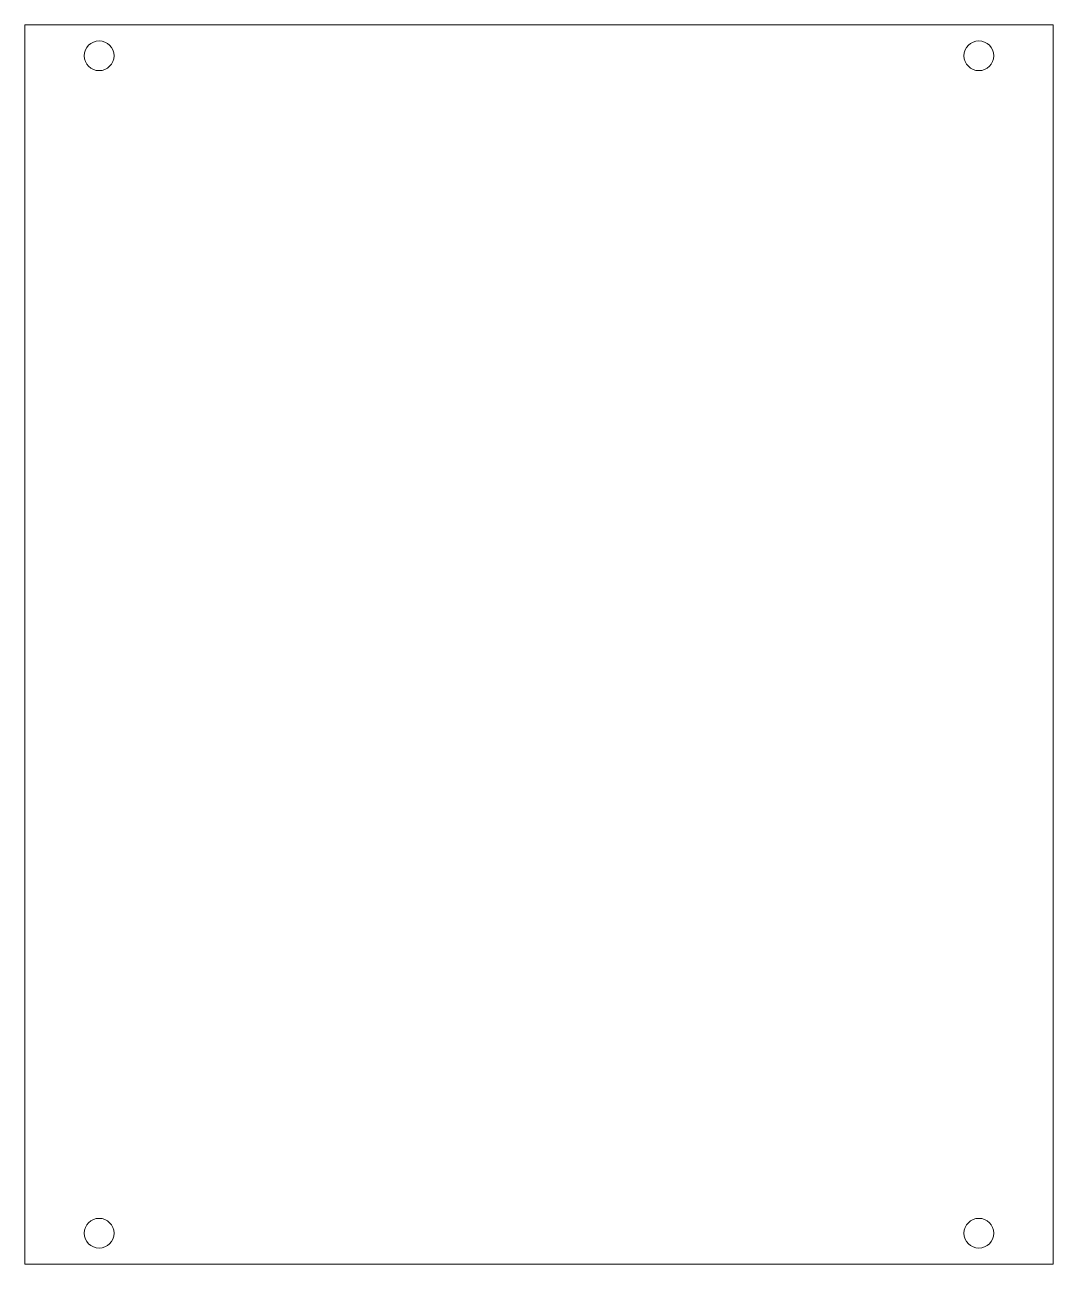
# Model space of a CAD drawing. Header units: millimetres. Extents: x -35.6 to 35.6, y -42.9 to 42.9.
import ezdxf

# ---------------------------------------------------------------- set-up
doc = ezdxf.new("R2010")
doc.units = ezdxf.units.MM

msp = doc.modelspace()

# ---------------------------------------------------------------- linework, layer by layer
at = {"color": 7, "linetype": 'Continuous', "lineweight": 15}
for p, q in [((35.611, 42.904), (-35.611, 42.904)), ((35.611, -42.904), (35.611, 42.904)), ((-35.611, 42.904), (-35.611, -42.904)), ((-35.611, -42.904), (35.611, -42.904))]:
    msp.add_line(p, q, dxfattribs=at)
for centre in [(-30.462, 40.759), (30.462, 40.759), (-30.462, -40.759), (30.462, -40.759)]:
    msp.add_circle(centre, 1.03, dxfattribs=at)

doc.saveas('drawing.dxf')
